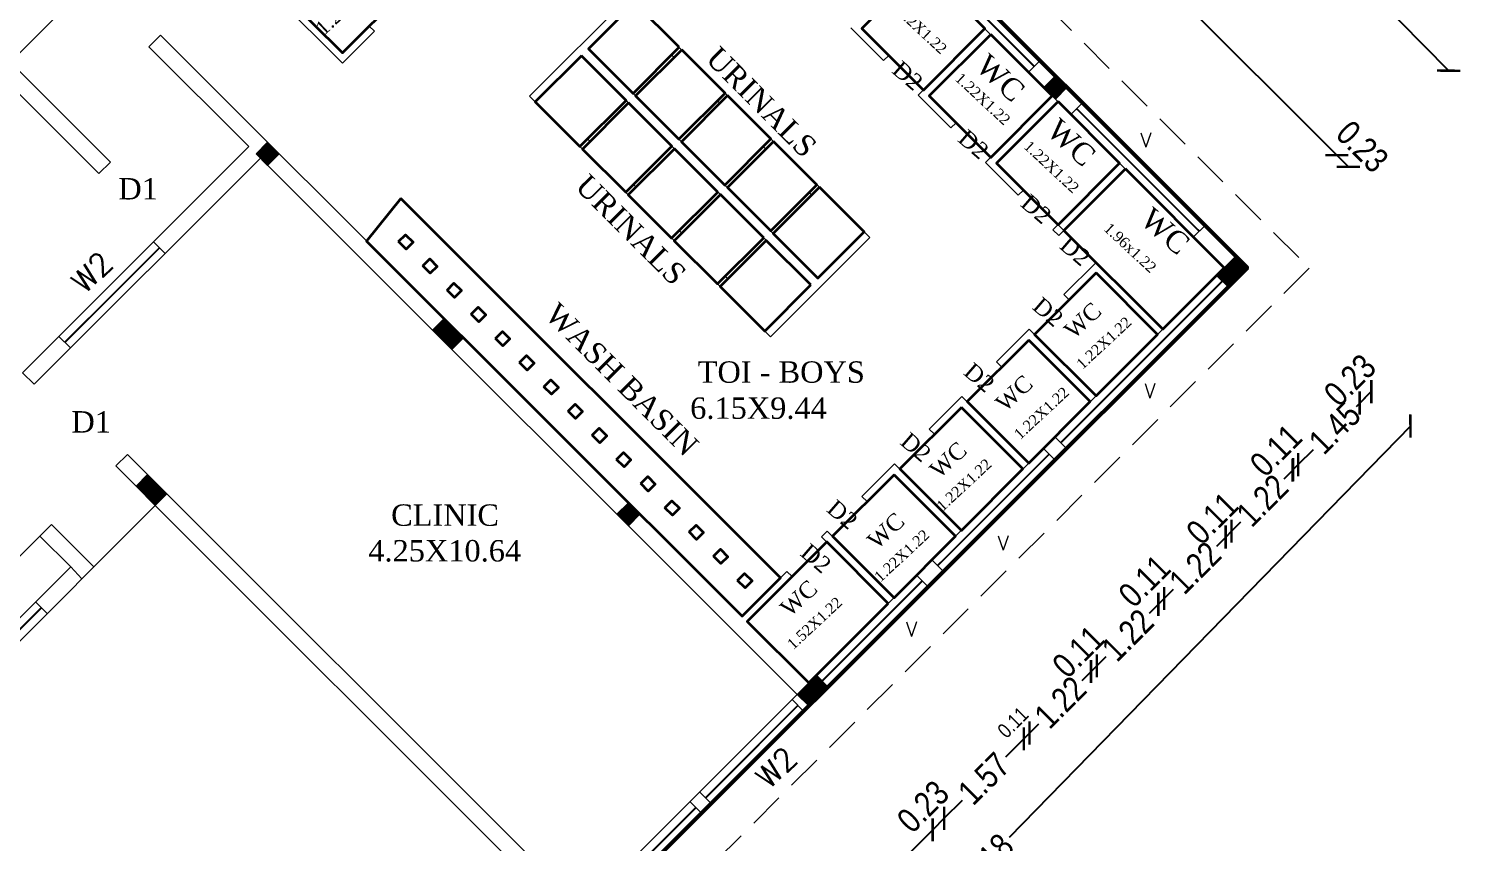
# Model space of a CAD drawing. Header units: metres. Extents: x 43 to 977, y 102 to 459.
# Drawn here: x 458.86 to 478.91, y 226.69 to 238.09 of the extents above; entities that cross this region are included whole.
import ezdxf

# ---------------------------------------------------------------- set-up
doc = ezdxf.new("R2010")
doc.units = ezdxf.units.M
doc.header["$MEASUREMENT"] = 0
doc.header["$PDMODE"] = 3
doc.linetypes.add('HIDDEN', pattern=[0.375, 0.25, -0.125])
doc.layers.get('0').update_dxf_attribs({"lineweight": 0})
doc.layers.get('Defpoints').update_dxf_attribs({"lineweight": 0})
doc.layers.add('BLK_1_FLR_0_BLT_UP_AREA_EXISTING', color=15, linetype='Continuous')
for name, color, linetype, lineweight in [('BLK_1_FLR_0_URINAL', 4, 'Continuous', 35), ('BLK_1_FLR_0_WASH', 4, 'Continuous', 35), ('BLK_1_FLR_0_WATER_CLOSET', 4, 'Continuous', 35), ('Column', 1, 'Continuous', 0), ('hatch', 7, 'Continuous', 0), ('ILAND', 7, 'Continuous', 0), ('Staircase', 140, 'Continuous', 0), ('TEXT', 130, 'Continuous', 0), ('WALL', 7, 'Continuous', 0), ('WIN', 13, 'Continuous', 0)]:
    doc.layers.add(name, color=color, linetype=linetype, lineweight=lineweight)
doc.styles.get("Standard").update_dxf_attribs({"font": 'romans.shx'})
doc.styles.add('style2', font='romantic.ttf')
doc.styles.add('visa', font='swissc.ttf')
doc.dimstyles.new('o3', dxfattribs={"dimscale": 0.23, "dimtxt": 0.9, "dimasz": 1, "dimexe": 5, "dimexo": 9, "dimgap": 0.23, "dimtad": 0, "dimzin": 3, "dimdsep": 46, "dimtxsty": 'visa', "dimblk": 'ARCHTICK', "dimcen": 0.09, "dimse1": 1, "dimse2": 1, "dimclrd": 7, "dimclre": 256, "dimclrt": 7, "dimadec": 0, "dimazin": 0, "dimtfac": 0.23, "dimtofl": 0, "dimtmove": 2, "dimatfit": 1, "dimldrblk": 'ARCHTICK', "dimfxl": 0, "dimtolj": 1, "dimtzin": 0, "dimarcsym": 0})

# ---------------------------------------------------------------- blocks, each defined once
blk = doc.blocks.new('_ArchTick')
at = {"color": 0, "const_width": 0.15}
blk.add_lwpolyline([(-0.5, -0.5), (0.5, 0.5)], dxfattribs=at)
blk = doc.blocks.new('*D420')
at = {"layer": 'Defpoints', "color": 0, "lineweight": 30}
for p in [(466.016, 242.448), (477.177, 236.316), (474.612, 233.751)]:
    blk.add_point(p, dxfattribs=at)
at = {"layer": 'WALL', "color": 7, "lineweight": -2}
for p, q in [((468.53, 244.962), (472.472, 241.02)), ((477.177, 236.316), (473.234, 240.258))]:
    blk.add_line(p, q, dxfattribs=at)
at = {"layer": 'WALL', "color": 7, "lineweight": -2, "xscale": 0.23, "yscale": 0.23, "zscale": 0.23}
for p, rotation in [((468.53, 244.962), 135.0000000061167), ((477.177, 236.316), 315.0000000061167)]:
    blk.add_blockref('_ArchTick', p, dxfattribs=dict(at, rotation=rotation))
at = {"layer": 'WALL', "color": 7, "insert": (472.853, 240.639), "char_height": 0.345, "attachment_point": 5, "rotation": 315, "style": 'visa'}
blk.add_mtext('\\A1;12.23', dxfattribs=at)
blk = doc.blocks.new('*D421')
at = {"layer": 'Defpoints', "color": 0, "lineweight": 30}
for p in [(477.338, 236.154), (474.612, 233.751), (474.894, 233.71)]:
    blk.add_point(p, dxfattribs=at)
at = {"layer": 'WALL', "color": 7, "lineweight": -2}
blk.add_line((477.177, 236.316), (477.338, 236.154), dxfattribs=at)
at = {"layer": 'WALL', "color": 7, "lineweight": -2, "xscale": 0.23, "yscale": 0.23, "zscale": 0.23}
for p, rotation in [((477.177, 236.316), 135.0000000061167), ((477.338, 236.154), 315.0000000061167)]:
    blk.add_blockref('_ArchTick', p, dxfattribs=dict(at, rotation=rotation))
at = {"layer": 'WALL', "color": 7, "insert": (477.534, 236.437), "char_height": 0.345, "attachment_point": 5, "rotation": 315, "style": 'visa'}
blk.add_mtext('\\A1;0.23', dxfattribs=at)
blk = doc.blocks.new('*D422')
at = {"layer": 'Defpoints', "color": 0, "lineweight": 30}
for p in [(450.024, 260.09), (478.744, 237.501), (475.421, 234.237)]:
    blk.add_point(p, dxfattribs=at)
at = {"layer": 'WALL', "color": 7, "lineweight": -2}
for p, q in [((453.347, 263.354), (465.661, 250.818)), ((478.744, 237.501), (466.429, 250.037))]:
    blk.add_line(p, q, dxfattribs=at)
at = {"layer": 'WALL', "color": 7, "lineweight": -2, "xscale": 0.23, "yscale": 0.23, "zscale": 0.23}
for p, rotation in [((453.347, 263.354), 134.4889576760646), ((478.744, 237.501), 314.4889576760647)]:
    blk.add_blockref('_ArchTick', p, dxfattribs=dict(at, rotation=rotation))
at = {"layer": 'WALL', "color": 7, "insert": (466.045, 250.428), "char_height": 0.345, "attachment_point": 5, "rotation": 314.489, "style": 'visa'}
blk.add_mtext('\\A1;36.24', dxfattribs=at)
blk = doc.blocks.new('*D447')
at = {"layer": 'Defpoints', "color": 0, "lineweight": 30}
for p in [(475.385, 234.955), (475.547, 235.117), (477.659, 233.004)]:
    blk.add_point(p, dxfattribs=at)
at = {"layer": 'WALL', "color": 7, "lineweight": -2}
blk.add_line((477.497, 232.843), (477.659, 233.004), dxfattribs=at)
at = {"layer": 'WALL', "color": 7, "lineweight": -2, "xscale": 0.23, "yscale": 0.23, "zscale": 0.23}
for p, rotation in [((477.659, 233.004), 45.00000000393457), ((477.497, 232.843), 225.0000000039346)]:
    blk.add_blockref('_ArchTick', p, dxfattribs=dict(at, rotation=rotation))
at = {"layer": 'WALL', "color": 7, "insert": (477.36, 233.164), "char_height": 0.345, "attachment_point": 5, "rotation": 45, "style": 'visa'}
blk.add_mtext('\\A1;0.23', dxfattribs=at)
blk = doc.blocks.new('*D448')
at = {"layer": 'Defpoints', "color": 0, "lineweight": 30}
for p in [(475.547, 235.117), (474.596, 234.02), (476.636, 231.981)]:
    blk.add_point(p, dxfattribs=at)
at = {"layer": 'WALL', "color": 7, "lineweight": -2}
for p, q in [((477.659, 233.004), (477.447, 232.792)), ((476.636, 231.981), (476.848, 232.193))]:
    blk.add_line(p, q, dxfattribs=at)
at = {"layer": 'WALL', "color": 7, "lineweight": -2, "xscale": 0.23, "yscale": 0.23, "zscale": 0.23}
for p, rotation in [((477.659, 233.004), 45.00000000405316), ((476.636, 231.981), 225.0000000040532)]:
    blk.add_blockref('_ArchTick', p, dxfattribs=dict(at, rotation=rotation))
at = {"layer": 'WALL', "color": 7, "insert": (477.147, 232.493), "char_height": 0.345, "attachment_point": 5, "rotation": 45, "style": 'visa'}
blk.add_mtext('\\A1;1.45', dxfattribs=at)
blk = doc.blocks.new('*D449')
at = {"layer": 'Defpoints', "color": 0, "lineweight": 30}
for p in [(474.596, 234.02), (474.517, 233.941), (476.557, 231.902)]:
    blk.add_point(p, dxfattribs=at)
at = {"layer": 'WALL', "color": 7, "lineweight": -2}
blk.add_line((476.636, 231.981), (476.557, 231.902), dxfattribs=at)
at = {"layer": 'WALL', "color": 7, "lineweight": -2, "xscale": 0.23, "yscale": 0.23, "zscale": 0.23}
for p, rotation in [((476.636, 231.981), 45.00000000405316), ((476.557, 231.902), 225.0000000040532)]:
    blk.add_blockref('_ArchTick', p, dxfattribs=dict(at, rotation=rotation))
at = {"layer": 'WALL', "color": 7, "insert": (476.324, 232.179), "char_height": 0.345, "attachment_point": 5, "rotation": 45, "style": 'visa'}
blk.add_mtext('\\A1;0.11', dxfattribs=at)
blk = doc.blocks.new('*D450')
at = {"layer": 'Defpoints', "color": 0, "lineweight": 30}
for p in [(474.525, 233.948), (473.663, 233.086), (475.702, 231.047)]:
    blk.add_point(p, dxfattribs=at)
at = {"layer": 'WALL', "color": 7, "lineweight": -2}
for p, q in [((476.564, 231.909), (476.433, 231.778)), ((475.702, 231.047), (475.832, 231.178))]:
    blk.add_line(p, q, dxfattribs=at)
at = {"layer": 'WALL', "color": 7, "lineweight": -2, "xscale": 0.23, "yscale": 0.23, "zscale": 0.23}
for p, rotation in [((476.564, 231.909), 45.00000000405316), ((475.702, 231.047), 225.0000000040532)]:
    blk.add_blockref('_ArchTick', p, dxfattribs=dict(at, rotation=rotation))
at = {"layer": 'WALL', "color": 7, "insert": (476.133, 231.478), "char_height": 0.345, "attachment_point": 5, "rotation": 45, "style": 'visa'}
blk.add_mtext('\\A1;1.22', dxfattribs=at)
blk = doc.blocks.new('*D451')
at = {"layer": 'Defpoints', "color": 0, "lineweight": 30}
for p in [(473.582, 233.005), (473.663, 233.086), (475.621, 230.966)]:
    blk.add_point(p, dxfattribs=at)
at = {"layer": 'WALL', "color": 7, "lineweight": -2}
blk.add_line((475.702, 231.047), (475.621, 230.966), dxfattribs=at)
at = {"layer": 'WALL', "color": 7, "lineweight": -2, "xscale": 0.23, "yscale": 0.23, "zscale": 0.23}
for p, rotation in [((475.621, 230.966), 225.0000000040532), ((475.702, 231.047), 45.00000000405316)]:
    blk.add_blockref('_ArchTick', p, dxfattribs=dict(at, rotation=rotation))
at = {"layer": 'WALL', "color": 7, "insert": (475.433, 231.227), "char_height": 0.345, "attachment_point": 5, "rotation": 45, "style": 'visa'}
blk.add_mtext('\\A1;0.11', dxfattribs=at)
blk = doc.blocks.new('*D452')
at = {"layer": 'Defpoints', "color": 0, "lineweight": 30}
for p in [(473.582, 233.005), (472.72, 232.143), (474.759, 230.104)]:
    blk.add_point(p, dxfattribs=at)
at = {"layer": 'WALL', "color": 7, "lineweight": -2}
for p, q in [((475.621, 230.966), (475.49, 230.835)), ((474.759, 230.104), (474.89, 230.235))]:
    blk.add_line(p, q, dxfattribs=at)
at = {"layer": 'WALL', "color": 7, "lineweight": -2, "xscale": 0.23, "yscale": 0.23, "zscale": 0.23}
for p, rotation in [((475.621, 230.966), 45.00000000405316), ((474.759, 230.104), 225.0000000040532)]:
    blk.add_blockref('_ArchTick', p, dxfattribs=dict(at, rotation=rotation))
at = {"layer": 'WALL', "color": 7, "insert": (475.19, 230.535), "char_height": 0.345, "attachment_point": 5, "rotation": 45, "style": 'visa'}
blk.add_mtext('\\A1;1.22', dxfattribs=at)
blk = doc.blocks.new('*D453')
at = {"layer": 'Defpoints', "color": 0, "lineweight": 30}
for p in [(472.72, 232.143), (472.639, 232.062), (474.678, 230.023)]:
    blk.add_point(p, dxfattribs=at)
at = {"layer": 'WALL', "color": 7, "lineweight": -2}
blk.add_line((474.759, 230.104), (474.678, 230.023), dxfattribs=at)
at = {"layer": 'WALL', "color": 7, "lineweight": -2, "xscale": 0.23, "yscale": 0.23, "zscale": 0.23}
for p, rotation in [((474.678, 230.023), 225.0000000040532), ((474.759, 230.104), 45.00000000405316)]:
    blk.add_blockref('_ArchTick', p, dxfattribs=dict(at, rotation=rotation))
at = {"layer": 'WALL', "color": 7, "insert": (474.484, 230.348), "char_height": 0.345, "attachment_point": 5, "rotation": 45, "style": 'visa'}
blk.add_mtext('\\A1;0.11', dxfattribs=at)
blk = doc.blocks.new('*D454')
at = {"layer": 'Defpoints', "color": 0, "lineweight": 30}
for p in [(472.639, 232.062), (471.777, 231.2), (473.816, 229.161)]:
    blk.add_point(p, dxfattribs=at)
at = {"layer": 'WALL', "color": 7, "lineweight": -2}
for p, q in [((474.678, 230.023), (474.547, 229.893)), ((473.816, 229.161), (473.947, 229.292))]:
    blk.add_line(p, q, dxfattribs=at)
at = {"layer": 'WALL', "color": 7, "lineweight": -2, "xscale": 0.23, "yscale": 0.23, "zscale": 0.23}
for p, rotation in [((474.678, 230.023), 45.00000000405316), ((473.816, 229.161), 225.0000000040532)]:
    blk.add_blockref('_ArchTick', p, dxfattribs=dict(at, rotation=rotation))
at = {"layer": 'WALL', "color": 7, "insert": (474.247, 229.592), "char_height": 0.345, "attachment_point": 5, "rotation": 45, "style": 'visa'}
blk.add_mtext('\\A1;1.22', dxfattribs=at)
blk = doc.blocks.new('*D455')
at = {"layer": 'Defpoints', "color": 0, "lineweight": 30}
for p in [(471.777, 231.2), (471.696, 231.12), (473.735, 229.081)]:
    blk.add_point(p, dxfattribs=at)
at = {"layer": 'WALL', "color": 7, "lineweight": -2}
blk.add_line((473.816, 229.161), (473.735, 229.081), dxfattribs=at)
at = {"layer": 'WALL', "color": 7, "lineweight": -2, "xscale": 0.23, "yscale": 0.23, "zscale": 0.23}
for p, rotation in [((473.816, 229.161), 45.00000000405316), ((473.735, 229.081), 225.0000000040532)]:
    blk.add_blockref('_ArchTick', p, dxfattribs=dict(at, rotation=rotation))
at = {"layer": 'WALL', "color": 7, "insert": (473.557, 229.359), "char_height": 0.345, "attachment_point": 5, "rotation": 45, "style": 'visa'}
blk.add_mtext('\\A1;0.11', dxfattribs=at)
blk = doc.blocks.new('*D456')
at = {"layer": 'Defpoints', "color": 0, "lineweight": 30}
for p in [(471.696, 231.12), (470.834, 230.258), (472.873, 228.219)]:
    blk.add_point(p, dxfattribs=at)
at = {"layer": 'WALL', "color": 7, "lineweight": -2}
for p, q in [((473.735, 229.081), (473.605, 228.95)), ((472.873, 228.219), (473.004, 228.349))]:
    blk.add_line(p, q, dxfattribs=at)
at = {"layer": 'WALL', "color": 7, "lineweight": -2, "xscale": 0.23, "yscale": 0.23, "zscale": 0.23}
for p, rotation in [((473.735, 229.081), 45.00000000405316), ((472.873, 228.219), 225.0000000040532)]:
    blk.add_blockref('_ArchTick', p, dxfattribs=dict(at, rotation=rotation))
at = {"layer": 'WALL', "color": 7, "insert": (473.304, 228.65), "char_height": 0.345, "attachment_point": 5, "rotation": 45, "style": 'visa'}
blk.add_mtext('\\A1;1.22', dxfattribs=at)
blk = doc.blocks.new('*D457')
at = {"layer": 'Defpoints', "color": 0, "lineweight": 30, "ltscale": 20}
for p in [(470.754, 230.177), (470.834, 230.258), (472.793, 228.138)]:
    blk.add_point(p, dxfattribs=at)
at = {"layer": 'TEXT', "color": 7, "lineweight": -2, "ltscale": 20}
blk.add_line((472.873, 228.219), (472.793, 228.138), dxfattribs=at)
at = {"layer": 'TEXT', "color": 7, "lineweight": -2, "ltscale": 20, "xscale": 0.23, "yscale": 0.23, "zscale": 0.23}
for p, rotation in [((472.873, 228.219), 45.00000000405316), ((472.793, 228.138), 225.0000000040532)]:
    blk.add_blockref('_ArchTick', p, dxfattribs=dict(at, rotation=rotation))
at = {"layer": 'TEXT', "color": 7, "ltscale": 20, "insert": (472.642, 228.367), "char_height": 0.207, "attachment_point": 5, "rotation": 45, "style": 'visa'}
blk.add_mtext('\\A1;0.11', dxfattribs=at)
blk = doc.blocks.new('*D458')
at = {"layer": 'Defpoints', "color": 0, "lineweight": 30}
for p in [(470.754, 230.177), (469.64, 229.063), (471.679, 227.024)]:
    blk.add_point(p, dxfattribs=at)
at = {"layer": 'WALL', "color": 7, "lineweight": -2}
for p, q in [((472.793, 228.138), (472.537, 227.882)), ((471.679, 227.024), (471.935, 227.28))]:
    blk.add_line(p, q, dxfattribs=at)
at = {"layer": 'WALL', "color": 7, "lineweight": -2, "xscale": 0.23, "yscale": 0.23, "zscale": 0.23}
for p, rotation in [((472.793, 228.138), 45.00000000405316), ((471.679, 227.024), 225.0000000040532)]:
    blk.add_blockref('_ArchTick', p, dxfattribs=dict(at, rotation=rotation))
at = {"layer": 'WALL', "color": 7, "insert": (472.236, 227.581), "char_height": 0.345, "attachment_point": 5, "rotation": 45, "style": 'visa'}
blk.add_mtext('\\A1;1.57', dxfattribs=at)
blk = doc.blocks.new('*D459')
at = {"layer": 'Defpoints', "color": 0, "lineweight": 30}
for p in [(469.64, 229.063), (469.479, 228.902), (471.518, 226.863)]:
    blk.add_point(p, dxfattribs=at)
at = {"layer": 'WALL', "color": 7, "lineweight": -2}
blk.add_line((471.679, 227.024), (471.518, 226.863), dxfattribs=at)
at = {"layer": 'WALL', "color": 7, "lineweight": -2, "xscale": 0.23, "yscale": 0.23, "zscale": 0.23}
for p, rotation in [((471.679, 227.024), 45.00000000405316), ((471.518, 226.863), 225.0000000040532)]:
    blk.add_blockref('_ArchTick', p, dxfattribs=dict(at, rotation=rotation))
at = {"layer": 'WALL', "color": 7, "insert": (471.383, 227.188), "char_height": 0.345, "attachment_point": 5, "rotation": 45, "style": 'visa'}
blk.add_mtext('\\A1;0.23', dxfattribs=at)
blk = doc.blocks.new('*D460')
at = {"layer": 'Defpoints', "color": 0, "lineweight": 30}
for p in [(469.479, 228.902), (466.471, 225.895), (468.51, 223.856)]:
    blk.add_point(p, dxfattribs=at)
at = {"layer": 'WALL', "color": 7, "lineweight": -2}
for p, q in [((471.518, 226.863), (470.321, 225.666)), ((468.51, 223.856), (469.707, 225.052))]:
    blk.add_line(p, q, dxfattribs=at)
at = {"layer": 'WALL', "color": 7, "lineweight": -2, "xscale": 0.23, "yscale": 0.23, "zscale": 0.23}
for p, rotation in [((471.518, 226.863), 45.00000000405316), ((468.51, 223.856), 225.0000000040532)]:
    blk.add_blockref('_ArchTick', p, dxfattribs=dict(at, rotation=rotation))
at = {"layer": 'WALL', "color": 7, "insert": (470.014, 225.359), "char_height": 0.345, "attachment_point": 5, "rotation": 45, "style": 'visa'}
blk.add_mtext('\\A1;4.25', dxfattribs=at)
blk = doc.blocks.new('*D463')
at = {"layer": 'Defpoints', "color": 0, "lineweight": 30}
for p in [(475.762, 234.901), (478.207, 232.521), (463.776, 222.592)]:
    blk.add_point(p, dxfattribs=at)
at = {"layer": 'WALL', "color": 7, "lineweight": -2}
for p, q in [((478.207, 232.521), (472.59, 226.753)), ((466.221, 220.211), (471.838, 225.98))]:
    blk.add_line(p, q, dxfattribs=at)
at = {"layer": 'WALL', "color": 7, "lineweight": -2, "xscale": 0.23, "yscale": 0.23, "zscale": 0.23}
for p, rotation in [((478.207, 232.521), 45.76370791431133), ((466.221, 220.211), 225.7637079143113)]:
    blk.add_blockref('_ArchTick', p, dxfattribs=dict(at, rotation=rotation))
at = {"layer": 'WALL', "color": 7, "insert": (472.214, 226.366), "char_height": 0.345, "attachment_point": 5, "rotation": 45.7637, "style": 'visa'}
blk.add_mtext('\\A1;17.18', dxfattribs=at)

msp = doc.modelspace()

# ---------------------------------------------------------------- hatches: boundary and pattern name
at = {"layer": 'hatch'}
h = msp.add_hatch(dxfattribs=at)
h.set_pattern_fill('ANSI31', color=256, scale=0.025396, angle=90, style=0)
h.set_pattern_definition([(315, (2043.789624, 5607.764811), (0.0022447263868, 0.0022447263868), [])])
h.paths.add_polyline_path([(473.39846, 237.26496), (473.23684, 237.42658), (473.07521, 237.26496), (473.23684, 237.10334)])
h = msp.add_hatch(dxfattribs=at)
h.set_pattern_fill('ANSI31', color=256, scale=0.025396, angle=90, style=0)
h.set_pattern_definition([(135, (5832.813849, 1806.9961777), (0.0022447263868, 0.0022447263868), [])])
h.paths.add_polyline_path([(462.36787, 236.33564), (462.20625, 236.49726), (462.04463, 236.33564), (462.20625, 236.17402)])
h = msp.add_hatch(dxfattribs=at)
h.set_pattern_fill('ANSI31', color=256, scale=0.025396, angle=90, style=0)
h.set_pattern_definition([(315, (2046.3149412, 5605.2394937), (0.0022447263868, 0.0022447263868), [])])
h.paths.add_polyline_path([(475.92377, 234.73964), (475.76215, 234.90126), (475.49279, 234.63189), (475.65441, 234.47027)])
h = msp.add_hatch(dxfattribs=at)
h.set_pattern_fill('ANSI31', color=256, scale=0.025396, angle=180, style=0)
h.set_pattern_definition([(225, (5835.2852926, -1336.7963376), (0.0022447263868, -0.0022447263868), [])])
h.paths.add_polyline_path([(464.78544, 233.59483), (464.94706, 233.75645), (464.67769, 234.02582), (464.51607, 233.8642)])
h = msp.add_hatch(dxfattribs=at)
h.set_pattern_fill('ANSI31', color=256, scale=0.025396, style=0)
h.set_pattern_definition([(45, (-4909.9741733, 1802.231353), (-0.0022447263868, 0.0022447263868), [])])
h.paths.add_polyline_path([(460.52568, 231.84018), (460.36406, 231.67856), (460.63343, 231.4092), (460.79505, 231.57082)])
h = msp.add_hatch(dxfattribs=at)
h.set_pattern_fill('ANSI31', color=256, scale=0.025396, angle=90, style=0)
h.set_pattern_definition([(315, (2037.9174198, 5601.8926067), (0.0022447263868, 0.0022447263868), [])])
h.paths.add_polyline_path([(467.25688, 231.12339), (467.4185, 231.28501), (467.25688, 231.44663), (467.09526, 231.28501)])
h = msp.add_hatch(dxfattribs=at)
h.set_pattern_fill('ANSI31', color=256, scale=0.025396, angle=90, style=0)
h.set_pattern_definition([(315, (2040.442737, 5599.3672895), (0.0022447263868, 0.0022447263868), [])])
h.paths.add_polyline_path([(470.05157, 228.86744), (469.88995, 229.02906), (469.62058, 228.75969), (469.7822, 228.59807)])

# ---------------------------------------------------------------- linework, layer by layer
at = {"layer": 'BLK_1_FLR_0_BLT_UP_AREA_EXISTING', "color": 26, "lineweight": 50}
msp.add_lwpolyline([(424.67362, 234.73964), (450.2987, 260.36472), (475.92377, 234.73964), (463.77647, 222.59173), (464.48202, 221.86254), (465.17519, 221.12013), (465.86235, 220.37268), (466.54014, 219.61672), (467.20846, 218.85237), (467.86721, 218.07976), (468.51628, 217.299), (469.15557, 216.51021), (469.78498, 215.71352), (470.40442, 214.90905), (471.01379, 214.09692), (471.61299, 213.29947), (472.20193, 212.45021), (472.78053, 211.61588), (473.34868, 210.77441), (473.90631, 209.92592), (474.45332, 209.07055), (474.98963, 208.20843), (475.51516, 207.3397)], dxfattribs=at)
at = {"layer": 'BLK_1_FLR_0_URINAL', "color": 235, "lineweight": 35, "ltscale": 20}
for points in [[(467.96866, 237.8296), (467.34423, 238.45404), (466.69774, 237.80756), (467.32218, 237.18312)], [(468.00458, 237.79369), (467.35809, 237.14721), (467.96457, 236.54073), (468.61105, 237.18721)], [(466.59987, 237.70968), (465.95339, 237.0632), (466.57782, 236.43876), (467.2243, 237.08524)], [(467.26022, 237.04933), (466.61374, 236.40285), (467.22021, 235.79637), (467.86669, 236.44285)], [(468.64697, 237.1513), (468.00049, 236.50481), (468.60696, 235.89834), (469.25344, 236.54482)], [(468.50908, 235.80046), (467.90261, 236.40694), (467.25613, 235.76046), (467.8626, 235.15398)], [(469.28936, 236.5089), (468.64288, 235.86242), (469.24935, 235.25595), (469.89583, 235.90243)], [(469.15148, 235.15807), (468.545, 235.76455), (467.89852, 235.11807), (468.50499, 234.51159)], [(469.93175, 235.86651), (469.28527, 235.22003), (469.9097, 234.5956), (470.55618, 235.24208)], [(469.81182, 234.49772), (469.18739, 235.12215), (468.54091, 234.47567), (469.16534, 233.85124)]]:
    msp.add_lwpolyline(points, close=True, dxfattribs=at)
at = {"layer": 'BLK_1_FLR_0_WASH', "color": 55, "lineweight": 35, "ltscale": 20}
msp.add_lwpolyline([(464.06892, 235.71206), (463.58945, 235.11406), (468.8484, 229.85512), (469.38713, 230.39385)], close=True, dxfattribs=at)
at = {"layer": 'BLK_1_FLR_0_WASH', "color": 60, "lineweight": 35}
for points in [[(464.03953, 235.10513), (464.13711, 235.20272), (464.24213, 235.0977), (464.14454, 235.00012)], [(464.37858, 234.76609), (464.47616, 234.86367), (464.58118, 234.75865), (464.48359, 234.66107)], [(464.71762, 234.42704), (464.81521, 234.52462), (464.92023, 234.41961), (464.82264, 234.32202)], [(465.05667, 234.08799), (465.15426, 234.18557), (465.25927, 234.08056), (465.16169, 233.98297)], [(465.39572, 233.74894), (465.4933, 233.84653), (465.59832, 233.74151), (465.50074, 233.64392)], [(465.73477, 233.40989), (465.83235, 233.50748), (465.93737, 233.40246), (465.83979, 233.30488)], [(466.07382, 233.07084), (466.1714, 233.16843), (466.27642, 233.06341), (466.17883, 232.96583)], [(466.41287, 232.7318), (466.51045, 232.82938), (466.61547, 232.72436), (466.51788, 232.62678)], [(466.75191, 232.39275), (466.8495, 232.49033), (466.95452, 232.38532), (466.85693, 232.28773)], [(467.09096, 232.0537), (467.18855, 232.15128), (467.29356, 232.04627), (467.19598, 231.94868)], [(467.43001, 231.71465), (467.52759, 231.81224), (467.63261, 231.70722), (467.53503, 231.60963)], [(467.76906, 231.3756), (467.86664, 231.47319), (467.97166, 231.36817), (467.87408, 231.27059)], [(468.10811, 231.03655), (468.20569, 231.13414), (468.31071, 231.02912), (468.21312, 230.93154)], [(468.44716, 230.69751), (468.54474, 230.79509), (468.64976, 230.69007), (468.55217, 230.59249)], [(468.7862, 230.35846), (468.88379, 230.45604), (468.9888, 230.35103), (468.89122, 230.25344)]]:
    msp.add_lwpolyline(points, close=True, dxfattribs=at)
at = {"layer": 'BLK_1_FLR_0_WATER_CLOSET', "color": 1, "lineweight": 35, "ltscale": 20}
for points in [[(464.11475, 238.61131), (463.25277, 239.47329), (462.3908, 238.61131), (463.25277, 237.74934)], [(471.38766, 238.95251), (470.52569, 238.09054), (470.9028, 237.71342), (471.38766, 237.22856), (472.24964, 238.09054)], [(472.33045, 238.00973), (471.46847, 237.14775), (471.84559, 236.77064), (472.33045, 236.28578), (473.19242, 237.14775)], [(473.27323, 237.06694), (472.41126, 236.20497), (472.78837, 235.82785), (473.27323, 235.34299), (474.13521, 236.20497)], [(474.21602, 236.12416), (473.35404, 235.26218), (474.73856, 233.87767), (475.60053, 234.73964)], [(473.80475, 234.66781), (472.94278, 233.80584), (473.80475, 232.94386), (474.66673, 233.80584)], [(472.86197, 233.72503), (471.99999, 232.86305), (472.86197, 232.00108), (473.72394, 232.86305)], [(471.91918, 232.78224), (471.05721, 231.92027), (471.91918, 231.05829), (472.78116, 231.92027)], [(470.9764, 231.83945), (470.11442, 230.97748), (470.9764, 230.11551), (471.83837, 230.97748)], [(470.89559, 230.03469), (470.03361, 230.89667), (468.92023, 229.78329), (469.7822, 228.92131)]]:
    msp.add_lwpolyline(points, close=True, dxfattribs=at)
at = {"layer": 'Column'}
for points in [[(473.23684, 237.10334), (473.39846, 237.26496), (473.23684, 237.42658), (473.07521, 237.26496), (473.23684, 237.10334)], [(462.04463, 236.33564), (462.20625, 236.49726), (462.36787, 236.33564), (462.20625, 236.17402), (462.04463, 236.33564)], [(475.65441, 234.47027), (475.92377, 234.73964), (475.76215, 234.90126), (475.49279, 234.63189), (475.65441, 234.47027)], [(464.51607, 233.8642), (464.78544, 233.59483), (464.94706, 233.75645), (464.67769, 234.02582), (464.51607, 233.8642)], [(460.79505, 231.57082), (460.52568, 231.84018), (460.36406, 231.67856), (460.63343, 231.4092), (460.79505, 231.57082)], [(467.25688, 231.12339), (467.4185, 231.28501), (467.25688, 231.44663), (467.09526, 231.28501), (467.25688, 231.12339)], [(469.7822, 228.59807), (470.05157, 228.86744), (469.88995, 229.02906), (469.62058, 228.75969), (469.7822, 228.59807)]]:
    msp.add_lwpolyline(points, dxfattribs=at)
at = {"layer": 'ILAND', "color": 5, "ltscale": 45}
msp.add_line((459.44821, 230.54722), (459.60558, 230.38135), dxfattribs=at)
at = {"layer": 'Staircase', "linetype": 'HIDDEN', "ltscale": 2}
for p, q in [((450.30286, 261.22135), (476.78991, 234.7343)), ((476.78991, 234.7343), (464.60328, 222.54767))]:
    msp.add_line(p, q, dxfattribs=at)
at = {"layer": 'WALL'}
for p, q in [((458.60346, 237.62187), (460.92002, 239.93843)), ((456.7785, 239.12359), (459.84255, 236.05954)), ((470.52569, 238.09054), (471.38766, 238.95251)), ((462.3908, 238.61131), (463.25277, 237.74934)), ((463.25277, 237.74934), (464.11475, 238.61131)), ((462.31897, 238.53948), (463.25277, 237.60568)), ((465.87258, 237.14401), (467.26342, 238.53485)), ((466.69774, 237.80756), (467.34423, 238.45404)), ((467.26342, 238.53485), (470.63699, 235.16127)), ((460.54291, 237.83736), (460.70453, 237.99898)), ((460.70453, 237.99898), (468.8484, 229.85512)), ((463.25277, 237.60568), (463.70172, 238.05462)), ((463.62989, 238.12645), (463.70172, 238.05462)), ((470.37304, 238.09952), (470.83097, 237.64159)), ((470.52569, 238.09054), (471.38766, 237.22856)), ((471.31583, 237.15673), (472.24964, 238.09054)), ((471.31583, 237.15673), (472.24964, 238.09054)), ((471.46847, 237.14775), (472.33045, 238.00973)), ((471.46847, 237.14775), (472.33045, 238.00973)), ((460.54291, 237.83736), (461.94362, 236.43665)), ((466.69774, 237.80756), (469.9097, 234.5956)), ((458.60346, 237.62187), (460.00417, 236.22116)), ((465.95339, 237.0632), (466.59987, 237.70968)), ((469.81182, 234.49772), (466.59987, 237.70968)), ((467.86091, 237.72186), (467.32218, 237.18312)), ((467.89683, 237.68594), (467.35809, 237.14721)), ((467.86091, 237.72186), (467.89683, 237.68594)), ((470.83097, 237.64159), (470.9028, 237.71342)), ((472.85972, 237.48045), (473.02134, 237.64207)), ((473.02134, 237.64207), (473.61395, 237.04946)), ((473.45233, 236.88784), (472.85972, 237.48045)), ((471.31583, 237.15673), (471.77375, 236.69881)), ((469.24615, 233.77043), (465.87258, 237.14401)), ((466.68557, 236.54651), (467.2243, 237.08524)), ((466.72148, 236.51059), (467.26022, 237.04933)), ((468.5033, 237.07946), (467.96457, 236.54073)), ((468.53922, 237.04355), (468.00049, 236.50481)), ((468.5033, 237.07946), (468.53922, 237.04355)), ((471.46847, 237.14775), (472.33045, 236.28578)), ((472.25862, 236.21395), (473.19242, 237.14775)), ((472.25862, 236.21395), (473.19242, 237.14775)), ((472.41126, 236.20497), (473.27323, 237.06694)), ((472.41126, 236.20497), (473.27323, 237.06694)), ((473.45233, 236.88784), (473.61395, 237.04946)), ((471.77375, 236.69881), (471.84559, 236.77064)), ((461.94362, 236.43665), (458.77479, 233.26783)), ((466.68557, 236.54651), (466.72148, 236.51059)), ((467.32796, 235.90412), (467.86669, 236.44285)), ((467.36387, 235.8682), (467.90261, 236.40694)), ((469.1457, 236.43707), (468.60696, 235.89834)), ((469.18161, 236.40116), (468.64288, 235.86242)), ((469.1457, 236.43707), (469.18161, 236.40116)), ((462.10524, 236.27503), (458.93641, 233.10621)), ((459.84255, 236.05954), (460.00417, 236.22116)), ((462.10524, 236.27503), (469.62058, 228.75969)), ((472.25862, 236.21395), (472.71654, 235.75602)), ((472.41126, 236.20497), (473.27323, 235.34299)), ((473.2014, 235.27116), (474.13521, 236.20497)), ((473.2014, 235.27116), (474.13521, 236.20497)), ((473.28221, 235.19035), (474.21602, 236.12416)), ((467.32796, 235.90412), (467.36387, 235.8682)), ((467.97035, 235.26173), (468.50908, 235.80046)), ((468.00627, 235.22581), (468.545, 235.76455)), ((469.78809, 235.79468), (469.24935, 235.25595)), ((469.824, 235.75877), (469.28527, 235.22003)), ((469.78809, 235.79468), (469.824, 235.75877)), ((472.71654, 235.75602), (472.78837, 235.82785)), ((463.58945, 235.11406), (464.06892, 235.71206)), ((464.06892, 235.71206), (469.38713, 230.39385)), ((467.97035, 235.26173), (468.00627, 235.22581)), ((468.61274, 234.61934), (469.15148, 235.15807)), ((470.63699, 235.16127), (469.24615, 233.77043)), ((470.55618, 235.24208), (469.9097, 234.5956)), ((473.2014, 235.27116), (473.28221, 235.19035)), ((473.27323, 235.34299), (474.73856, 233.87767)), ((475.33116, 235.33225), (475.16954, 235.17063)), ((475.16954, 235.17063), (475.60053, 234.73964)), ((475.33116, 235.33225), (475.92377, 234.73964)), ((460.60746, 235.1005), (460.76908, 234.93888)), ((468.64866, 234.58342), (469.18739, 235.12215)), ((473.80475, 234.81147), (473.35581, 234.36253)), ((475.92377, 234.73964), (466.83603, 225.63758)), ((468.61274, 234.61934), (468.64866, 234.58342)), ((475.60053, 234.73964), (469.7822, 228.92131)), ((473.80475, 234.66781), (473.42764, 234.2907)), ((473.80475, 234.66781), (474.66673, 233.80584)), ((475.49279, 234.63189), (475.65441, 234.47027)), ((469.81182, 234.49772), (469.16534, 233.85124)), ((473.35581, 234.36253), (473.42764, 234.2907)), ((459.2836, 233.77664), (459.44522, 233.61502)), ((472.87094, 233.87767), (472.41302, 233.41974)), ((472.87094, 233.87767), (473.80475, 232.94386)), ((472.86197, 233.72503), (472.48485, 233.34791)), ((472.86197, 233.72503), (473.72394, 232.86305)), ((472.41302, 233.41974), (472.48485, 233.34791)), ((458.93641, 233.10621), (458.77479, 233.26783)), ((471.92816, 232.93488), (471.47024, 232.47696)), ((471.91918, 232.78224), (471.54207, 232.40513)), ((471.91918, 232.78224), (472.78116, 231.92027)), ((471.92816, 232.93488), (472.86197, 232.00108)), ((471.47024, 232.47696), (471.54207, 232.40513)), ((473.2301, 232.36921), (473.39172, 232.20759)), ((473.06848, 232.20759), (473.2301, 232.04597)), ((460.24284, 232.12302), (460.08122, 231.9614)), ((460.36406, 231.67856), (460.08122, 231.9614)), ((466.61338, 225.75249), (460.24284, 232.12302)), ((470.98537, 231.9921), (470.52745, 231.53417)), ((470.98537, 231.9921), (471.91918, 231.05829)), ((470.9764, 231.83945), (470.59928, 231.46234)), ((470.9764, 231.83945), (471.83837, 230.97748)), ((460.63343, 231.4092), (452.66828, 223.44405)), ((466.45176, 225.59087), (460.52568, 231.51694)), ((470.52745, 231.53417), (470.59928, 231.46234)), ((459.01722, 230.97821), (452.07567, 224.03666)), ((459.01722, 230.97821), (459.17884, 231.13983)), ((459.44821, 230.54722), (459.01722, 230.97821)), ((459.77145, 230.54722), (459.17884, 231.13983)), ((470.04259, 231.04931), (469.96178, 230.9685)), ((469.96178, 230.9685), (470.89559, 230.03469)), ((470.04259, 231.04931), (470.9764, 230.11551)), ((459.44821, 230.54722), (452.50666, 223.60567)), ((471.50615, 230.64526), (471.66777, 230.48364)), ((469.47692, 230.48364), (468.8484, 229.85512)), ((469.54875, 230.41181), (468.92023, 229.78329)), ((469.47692, 230.48364), (469.54875, 230.41181)), ((471.29066, 230.42977), (471.45228, 230.26815)), ((458.95711, 230.05612), (459.11873, 229.8945)), ((468.92023, 229.78329), (469.7822, 228.92131)), ((469.8897, 229.02881), (470.05132, 228.86719)), ((469.62058, 228.75969), (466.61338, 225.75249)), ((469.54809, 228.6872), (469.71474, 228.52082)), ((468.25401, 227.39537), (468.4228, 227.22684)), ((468.11848, 227.25962), (468.28727, 227.0911))]:
    msp.add_line(p, q, dxfattribs=at)
at = {"layer": 'WIN', "color": 7}
for p, q in [((471.22332, 239.4401), (473.02134, 237.64207)), ((472.85972, 237.48045), (471.0617, 239.27848)), ((473.61395, 237.04946), (475.33116, 235.33225)), ((475.16954, 235.17063), (473.45233, 236.88784))]:
    msp.add_line(p, q, dxfattribs=at)
at = {"layer": 'WIN', "const_width": 0.0254}
for points in [[(471.14251, 239.35929), (472.94053, 237.56126)], [(473.53314, 236.96865), (475.25035, 235.25144)], [(460.69077, 235.01719), (459.36691, 233.69333)], [(475.5736, 234.55108), (473.31091, 232.2884)], [(473.14929, 232.12678), (471.58696, 230.56445)], [(471.37147, 230.34896), (469.97051, 228.948)], [(456.88298, 227.82037), (459.03792, 229.97531)], [(469.63034, 228.60508), (468.3384, 227.3111)], [(468.20287, 227.17536), (466.91093, 225.88138)]]:
    msp.add_lwpolyline(points, dxfattribs=at)

# ---------------------------------------------------------------- texts
at = {"layer": 'TEXT', "color": 4, "style": 'style2'}
for s, height, rotation, p in [('1.22X1.22', 0.2, 42.890791, (462.98926, 237.98192)), ('1.22X1.22', 0.15, 316.979851, (470.93188, 238.37418)), ('URINALS', 0.3, 314.9375, (468.32225, 237.65027)), ('WC', 0.3, 316.979851, (472.09939, 237.53817)), ('D2', 0.23, 319.200057, (470.93229, 237.48305)), ('1.22X1.22', 0.15, 316.979851, (471.81972, 237.37715)), ('WC', 0.3, 316.979851, (473.09078, 236.63348)), ('D2', 0.23, 319.200057, (471.85475, 236.52111)), ('1.22X1.22', 0.15, 316.979851, (472.78188, 236.42468)), ('URINALS', 0.3, 314.9375, (466.49429, 235.86245)), ('D2', 0.23, 319.200057, (472.73226, 235.61421)), ('WC', 0.3, 318.885789, (474.4012, 235.3796)), ('1.96x1.22', 0.15, 316.979851, (473.90159, 235.27356)), ('D2', 0.23, 319.200057, (473.27714, 235.02387)), ('WASH BASIN', 0.3, 314.9375, (466.06826, 234.06122)), ('D2', 0.23, 319.200057, (472.89845, 234.17158)), ('WC', 0.23, 42.890791, (473.49234, 233.72659)), ('1.22X1.22', 0.15, 42.890791, (473.61537, 233.3063)), ('D2', 0.23, 319.200057, (471.93616, 233.25291)), ('WC', 0.23, 42.890791, (472.53103, 232.70668)), ('1.22X1.22', 0.15, 42.890791, (472.74154, 232.32193)), ('D2', 0.23, 319.200057, (471.04714, 232.27626)), ('WC', 0.23, 42.890791, (471.60782, 231.77246)), ('1.22X1.22', 0.15, 42.890791, (471.65682, 231.31715)), ('D2', 0.23, 319.200057, (470.01827, 231.33359)), ('WC', 0.23, 42.890791, (470.7357, 230.77964)), ('1.22X1.22', 0.15, 42.890791, (470.7847, 230.32432)), ('D2', 0.23, 319.200057, (469.64848, 230.71815)), ('WC', 0.23, 42.890791, (469.51596, 229.83432)), ('1.52X1.22', 0.15, 42.890791, (469.56496, 229.37901))]:
    msp.add_text(s, height=height, rotation=rotation, dxfattribs=at).set_placement(p)
for s, p in [('D1', (460.11556, 235.69624)), ('TOI - BOYS', (468.22748, 233.1276)), ('6.15X9.44', (468.1223, 232.62227)), ('D1', (459.4589, 232.42959))]:
    msp.add_text(s, height=0.3, dxfattribs=at).set_placement(p)
at = {"layer": 'TEXT', "color": 4, "insert": (461.42151, 231.42316), "char_height": 0.3, "width": 6.374733, "attachment_point": 1, "style": 'style2'}
msp.add_mtext('{\\W7.3956;   }CLINIC\\P{\\W9.6824;  }4.25X10.64', dxfattribs=at)
at = {"layer": 'WALL'}
for p in [(474.42312, 236.42696), (474.48206, 232.91219), (472.42582, 230.78112), (471.14166, 229.57179)]:
    msp.add_text('V', height=0.20317, dxfattribs=at).set_placement(p)
for p in [(459.64281, 234.35944), (469.22495, 227.41972)]:
    msp.add_text('W2', height=0.313036, rotation=44.163914, dxfattribs=at).set_placement(p)

# ---------------------------------------------------------------- dimensions: what is measured, and where the dimension line sits
at = {"layer": 'TEXT', "color": 22, "ltscale": 20}
dim = msp.add_linear_dim(base=(472.79253, 228.13775), p1=(470.83432, 230.25758), p2=(470.75351, 230.17677), angle=225, dimstyle='o3', override={"dimpost": '\\X'}, dxfattribs=at)
dim.commit()
dim.dimension.update_dxf_attribs({"geometry": '*D457', "text_midpoint": (472.64201, 228.3669), "dimtype": 160})
at = {"layer": 'WALL'}
for p1, p2, distance, picture, middle in [((450.02431, 260.09033), (475.42082, 234.23669), 4.65773, '*D422', (466.04532, 250.42752)), ((463.77647, 222.59173), (475.76215, 234.90126), -3.41202, '*D463', (472.21392, 226.3662))]:
    dim = msp.add_aligned_dim(p1=p1, p2=p2, distance=distance, dimstyle='o3', override={"dimtxt": 1.5, "dimpost": '\\X'}, dxfattribs=at)
    dim.commit()
    dim.dimension.update_dxf_attribs({"geometry": picture, "text_midpoint": middle})
for base, p1, p2, angle, picture, middle in [((477.17661, 236.31572), (466.0157, 242.44818), (474.6116, 233.7507), 135, '*D420', (472.85327, 240.63906)), ((476.6355, 231.98072), (475.54666, 235.11676), (474.59649, 234.01974), 225, '*D448', (477.1473, 232.49252)), ((475.7017, 231.04691), (474.52465, 233.94791), (473.66268, 233.08593), 225, '*D450', (476.13268, 231.4779)), ((474.75891, 230.10413), (473.58187, 233.00512), (472.71989, 232.14315), 225, '*D452', (475.1899, 230.53512)), ((473.81613, 229.16134), (472.63908, 232.06234), (471.77711, 231.20036), 225, '*D454', (474.24711, 229.59233)), ((472.87334, 228.21856), (471.6963, 231.11955), (470.83432, 230.25758), 225, '*D456', (473.30433, 228.64955)), ((471.67915, 227.02436), (470.75351, 230.17677), (469.64013, 229.06338), 225, '*D458', (472.23584, 227.58106)), ((468.51032, 223.85554), (469.47851, 228.90176), (466.47131, 225.89456), 225, '*D460', (470.01393, 225.35914))]:
    dim = msp.add_linear_dim(base=base, p1=p1, p2=p2, angle=angle, dimstyle='o3', override={"dimtxt": 1.5, "dimpost": '\\X'}, dxfattribs=at)
    dim.commit()
    dim.dimension.update_dxf_attribs({"geometry": picture, "text_midpoint": middle})
for base, p1, p2, angle, picture, middle, dimtype in [((477.33823, 236.1541), (474.6116, 233.7507), (474.89385, 233.70972), 135, '*D421', (477.5338, 236.43667), 160), ((477.6591, 233.00432), (475.38504, 234.95514), (475.54666, 235.11676), 45, '*D447', (477.3603, 233.16389), 161), ((476.55662, 231.90184), (474.59649, 234.01974), (474.51703, 233.94144), 225, '*D449', (476.32406, 232.1789), 160), ((475.62089, 230.9661), (473.66268, 233.08593), (473.58187, 233.00512), 225, '*D451', (475.43318, 231.22671), 160), ((474.6781, 230.02332), (472.71989, 232.14315), (472.63908, 232.06234), 225, '*D453', (474.48381, 230.34813), 160), ((473.73532, 229.08053), (471.77711, 231.20036), (471.6963, 231.11955), 225, '*D455', (473.55671, 229.35941), 160), ((471.51753, 226.86274), (469.64013, 229.06338), (469.47851, 228.90176), 225, '*D459', (471.38332, 227.18782), 160)]:
    dim = msp.add_linear_dim(base=base, p1=p1, p2=p2, angle=angle, dimstyle='o3', override={"dimtxt": 1.5, "dimpost": '\\X'}, dxfattribs=at)
    dim.commit()
    dim.dimension.update_dxf_attribs({"geometry": picture, "text_midpoint": middle, "dimtype": dimtype})

doc.saveas('drawing.dxf')
